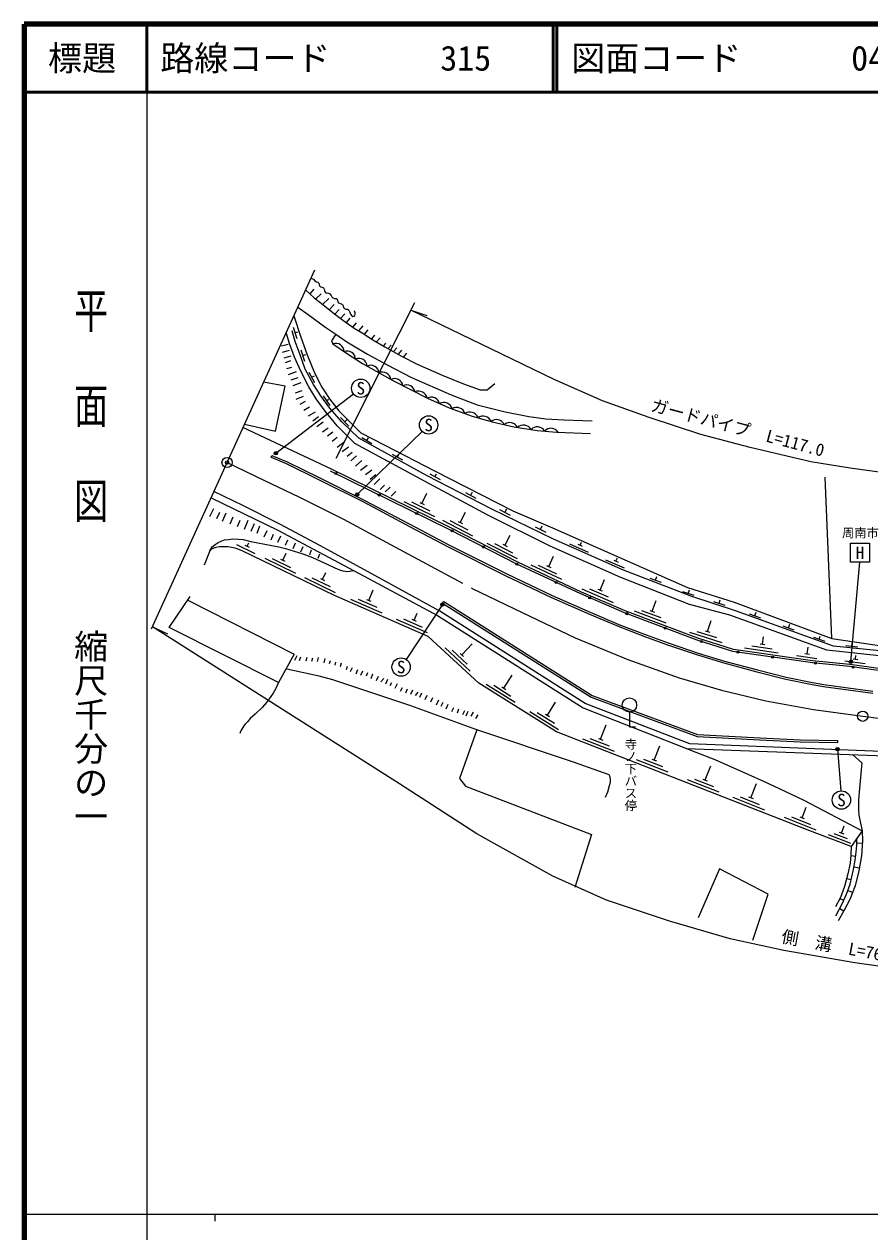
# Model space of a CAD drawing. Units: millimetres, scale not verified. Extents: x 40000 to 680000, y 20000 to 380000.
# Drawn here: x 40000 to 164260, y 202409 to 380000 of the extents above; entities that cross this region are included whole.
import ezdxf
from ezdxf.enums import TextEntityAlignment as Align

# ---------------------------------------------------------------- set-up
doc = ezdxf.new("R2010")
doc.units = ezdxf.units.MM
doc.header["$LTSCALE"] = 1000
doc.header["$PDMODE"] = 32
doc.header["$PDSIZE"] = 500
doc.linetypes.add('CHAIN', pattern=[18.5, 12, -1.5, 3.5, -1.5])
for name, color, linetype, lineweight in [('M-BGD', 7, 'Continuous', 25), ('M-BGD-HTXT', 7, 'Continuous', 13), ('M-BMK', 2, 'CHAIN', 13), ('M-BMK-OTRS', 5, 'Continuous', 25), ('M-BMK-SRVR', 3, 'Continuous', 25), ('M-STR-HTXT', 7, 'Continuous', 13), ('M-STR-STRC', 7, 'Continuous', 25), ('M-TTL', 2, 'Continuous', 140), ('M-TTL-BAND', 7, 'Continuous', 25), ('M-TTL-LINE', 7, 'Continuous', 50)]:
    doc.layers.add(name, color=color, linetype=linetype, lineweight=lineweight)
for name, color, linetype in [('M-BGD-EXST', 7, 'Continuous'), ('M-BMK-HTXT', 7, 'Continuous'), ('M-OTRS', 6, 'Continuous'), ('M-TTL-TXT', 7, 'Continuous')]:
    doc.layers.add(name, color=color, linetype=linetype)
doc.styles.add('@ＭＳ ゴシック', font='')
doc.styles.add('ＭＳ ゴシック', font='')
doc.styles.get('@ＭＳ ゴシック').set_extended_font_data('@MS Gothic')
doc.styles.get('ＭＳ ゴシック').set_extended_font_data('MS Gothic')

msp = doc.modelspace()

# ---------------------------------------------------------------- hatches: boundary and pattern name
at = {"layer": 'M-STR-STRC'}
for points in [[(77201, 317018, -1), (76761, 316779, -0.41421), (76861, 317118, -0.41421)], [(89161, 310974, -1), (88721, 310735, -0.41421), (88821, 311074, -0.41421)], [(101683, 294764, -1), (101243, 294525, -0.41421), (101343, 294864, -0.41421)], [(161696, 286371, -1), (161257, 286131, -0.41421), (161357, 286471, -0.41421)], [(159731, 273512, -1), (159291, 273272, -0.41421), (159391, 273612, -0.41421)]]:
    msp.add_hatch(color=256, dxfattribs=at).paths.add_polyline_path(points)

# ---------------------------------------------------------------- linework, layer by layer
at = {"layer": 'M-BGD'}
for p, q in [((82574, 341044), (81967, 340365)), ((83623, 340359), (82855, 339588)), ((84775, 339674), (83852, 338777)), ((85534, 338787), (84817, 338004)), ((86293, 338032), (85639, 337358)), ((87097, 337402), (86495, 336710)), ((87871, 336787), (87306, 336131)), ((88771, 336082), (88257, 335461)), ((79528, 335464), (80055, 333795)), ((79791, 334629), (80223, 334765)), ((89755, 335624), (89124, 334913)), ((90489, 335055), (89949, 334408)), ((91468, 334262), (91050, 333718)), ((92311, 333894), (91779, 333281)), ((77806, 332679), (78768, 332952)), ((80644, 332108), (81210, 330452)), ((93107, 333090), (92801, 332678)), ((93935, 332794), (93470, 332296)), ((94758, 332384), (94277, 331841)), ((77970, 331772), (78964, 332060)), ((78203, 330922), (79211, 331237)), ((78416, 330257), (79204, 330524)), ((80927, 331280), (81366, 331430)), ((95447, 332056), (94939, 331468)), ((96184, 331626), (95712, 331046)), ((78582, 329345), (79326, 329563)), ((78848, 328499), (80036, 328908)), ((81806, 328844), (82657, 327314)), ((79210, 327673), (80282, 328021)), ((79521, 326843), (80688, 327290)), ((82231, 328079), (82646, 328309)), ((79877, 325767), (80825, 326146)), ((79991, 324866), (81045, 325313)), ((83931, 325353), (84926, 323914)), ((80556, 324097), (81326, 324579)), ((81070, 323222), (81907, 323712)), ((84428, 324633), (84733, 324844)), ((81787, 322385), (82798, 323011)), ((82398, 321676), (83251, 322287)), ((83011, 320842), (83916, 321521)), ((86501, 322142), (87725, 320892)), ((87113, 321517), (87416, 321813)), ((83826, 320051), (84649, 320646)), ((84550, 319447), (85350, 320051)), ((85246, 318695), (85982, 319288)), ((86012, 317809), (86959, 318530)), ((89596, 319205), (91102, 318313)), ((90349, 318759), (90587, 319160)), ((76269, 316317), (76387, 316593)), ((86741, 317148), (87636, 317832)), ((87457, 316473), (88177, 317042)), ((88009, 315810), (88831, 316501)), ((94074, 316790), (95602, 315938)), ((94838, 316364), (95080, 316797)), ((88672, 315025), (89626, 315847)), ((89401, 314399), (90383, 315146)), ((90149, 313792), (91084, 314474)), ((90859, 313073), (91672, 313764)), ((91413, 312303), (92254, 313143)), ((99589, 313871), (101130, 313041)), ((100359, 313456), (100588, 313881)), ((158685, 289636), (157711, 313384)), ((92301, 311583), (92965, 312191)), ((93021, 311210), (93787, 311901)), ((93937, 310603), (94600, 311275)), ((98441, 309516), (99187, 311030)), ((104833, 311131), (106383, 310318)), ((105608, 310724), (105869, 311223)), ((95801, 309813), (100287, 307605)), ((96897, 309775), (99588, 308450)), ((98127, 309671), (98755, 309362)), ((67305, 307586), (67851, 308786)), ((68321, 307289), (68727, 308227)), ((69160, 306901), (69702, 308128)), ((70288, 306523), (70704, 307542)), ((104087, 306720), (104858, 308221)), ((109863, 308606), (111420, 307808)), ((110641, 308207), (110898, 308707)), ((71353, 306144), (71723, 307055)), ((72382, 305720), (72915, 307055)), ((73339, 305422), (73827, 306550)), ((74224, 305161), (74639, 306216)), ((75271, 304603), (75713, 305534)), ((101452, 307062), (105899, 304777)), ((102547, 307005), (105215, 305634)), ((103775, 306880), (104398, 306560)), ((115064, 306085), (116636, 305315)), ((115850, 305700), (116097, 306205)), ((72745, 303226), (72991, 303732)), ((76269, 304170), (76613, 305011)), ((77284, 303834), (77717, 304774)), ((78411, 303393), (78725, 304150)), ((79548, 302885), (79890, 303716)), ((108007, 303694), (112455, 301409)), ((110636, 303355), (111407, 304856)), ((121689, 303374), (121885, 303817)), ((71199, 303475), (73898, 302166)), ((72430, 303378), (73060, 303073)), ((78003, 301175), (78494, 302188)), ((80676, 302395), (81000, 303171)), ((81961, 301998), (82229, 302719)), ((83180, 301494), (83433, 302132)), ((109102, 303637), (111771, 302266)), ((110331, 303512), (110954, 303192)), ((120135, 303571), (122877, 302354)), ((121369, 303516), (122009, 303232)), ((75361, 301457), (79860, 299275)), ((76457, 301425), (79156, 300116)), ((77688, 301328), (78318, 301023)), ((114425, 300476), (118956, 298361)), ((115522, 300461), (118240, 299192)), ((116754, 300382), (117388, 300086)), ((117071, 300234), (117785, 301763)), ((125407, 301246), (128149, 300029)), ((126641, 301191), (127281, 300907)), ((126961, 301049), (127168, 301517)), ((81191, 298629), (85689, 296447)), ((82287, 298598), (84986, 297289)), ((83518, 298501), (84148, 298195)), ((83833, 298348), (84324, 299360)), ((131947, 298551), (133580, 297921)), ((132764, 298236), (132966, 298761)), ((90625, 295266), (91301, 296813)), ((121965, 296951), (126556, 294972)), ((123061, 296969), (125816, 295781)), ((124296, 296927), (124938, 296650)), ((124617, 296788), (125285, 298338)), ((137585, 296302), (137761, 296837)), ((87974, 295443), (92555, 293440)), ((89070, 295455), (91819, 294253)), ((90304, 295407), (90945, 295126)), ((101486, 294836), (101647, 295089)), ((132283, 293675), (132877, 295255)), ((136754, 296574), (138417, 296030)), ((141271, 295094), (142934, 294549)), ((142102, 294822), (142278, 295356)), ((97300, 292348), (97751, 293379)), ((129626, 293712), (134307, 291953)), ((130721, 293781), (133529, 292726)), ((131956, 293798), (132611, 293552)), ((146542, 293301), (148187, 292705)), ((147364, 293003), (147556, 293532)), ((94649, 292525), (99230, 290522)), ((95745, 292537), (98494, 291335)), ((96979, 292489), (97621, 292208)), ((140413, 290679), (140922, 292289)), ((151470, 291516), (153115, 290920)), ((152292, 291218), (152484, 291747)), ((137758, 290574), (142526, 289068)), ((138847, 290702), (141708, 289798)), ((140079, 290785), (140747, 290574)), ((148470, 288808), (148632, 289921)), ((156006, 289873), (157651, 289278)), ((156829, 289575), (156983, 290003)), ((101866, 288275), (105537, 284880)), ((102906, 287927), (105108, 285890)), ((104313, 287238), (105841, 288890)), ((145867, 288277), (150815, 287557)), ((146921, 288578), (149890, 288147)), ((148124, 288858), (148817, 288757)), ((155053, 287396), (155198, 288396)), ((160734, 288623), (162476, 288451)), ((161605, 288537), (161651, 289005)), ((80056, 287089), (79712, 286403)), ((80466, 286403), (80672, 286987)), ((81429, 286393), (81591, 286908)), ((82279, 286320), (82421, 286825)), ((83084, 286281), (83234, 286849)), ((84071, 286076), (84245, 286738)), ((84868, 285965), (85026, 286438)), ((85685, 285738), (85810, 286187)), ((86464, 285539), (86652, 286101)), ((104056, 287476), (104570, 287001)), ((153504, 287167), (156473, 286735)), ((154707, 287447), (155399, 287346)), ((160588, 286373), (163560, 285965)), ((161788, 286662), (162482, 286567)), ((162135, 286615), (162212, 287172)), ((87358, 285113), (87530, 285606)), ((87973, 284813), (88259, 285399)), ((88805, 284478), (89049, 285088)), ((89493, 284259), (89750, 284889)), ((90277, 284150), (90477, 284645)), ((90975, 283780), (91240, 284486)), ((110502, 282370), (111697, 284276)), ((91772, 283482), (92044, 284136)), ((92421, 283298), (92872, 283781)), ((93166, 283004), (93427, 283670)), ((93793, 282730), (94029, 283206)), ((94528, 282350), (94875, 283043)), ((95311, 281914), (95599, 282460)), ((107906, 282936), (112141, 280279)), ((108992, 282785), (111533, 281191)), ((110205, 282556), (110798, 282184)), ((96057, 281656), (96345, 282283)), ((96817, 281494), (97108, 282104)), ((97502, 281270), (97905, 281747)), ((98143, 281040), (98441, 281672)), ((98898, 280696), (99222, 281323)), ((99735, 280366), (100052, 280986)), ((100596, 279930), (100907, 280649)), ((101283, 279712), (101551, 280284)), ((101991, 279338), (102315, 280010)), ((102826, 278913), (103110, 279517)), ((103658, 278734), (103893, 279307)), ((104460, 278506), (104750, 279092)), ((104939, 278300), (105256, 278958)), ((114282, 278936), (118517, 276280)), ((116878, 278371), (118073, 280277)), ((128940, 278828), (128940, 276654)), ((105673, 278251), (106039, 278816)), ((106375, 277878), (106698, 278424)), ((115368, 278786), (117909, 277192)), ((116581, 278556), (117174, 278185)), ((124703, 274852), (125521, 276948)), ((128940, 276654), (129829, 276654)), ((122046, 274922), (126704, 273104)), ((123142, 274978), (125936, 273887)), ((124376, 274979), (125029, 274725)), ((132568, 271782), (133386, 273878)), ((159545, 274348), (159552, 274648)), ((129912, 271852), (134570, 270034)), ((131007, 271908), (133802, 270817)), ((132242, 271909), (132894, 271655)), ((140057, 268859), (140875, 270955)), ((137401, 268929), (142058, 267111)), ((138496, 268985), (141291, 267894)), ((139731, 268986), (140383, 268732)), ((146776, 266236), (147594, 268332)), ((144120, 266307), (148778, 264489)), ((145215, 266362), (148010, 265271)), ((146450, 266363), (147102, 266109)), ((154307, 263297), (154920, 264869)), ((151651, 263367), (156308, 261549)), ((152746, 263423), (155540, 262332)), ((153981, 263424), (154633, 263170)), ((159775, 261172), (160427, 260919)), ((160101, 261045), (160508, 262094)), ((158144, 260839), (161407, 259573)), ((158959, 261006), (160917, 260246)), ((162353, 259605), (163153, 259568)), ((161456, 257760), (162194, 257651)), ((161928, 256075), (162723, 255927)), ((160853, 254393), (161523, 254239)), ((161037, 252605), (161728, 252340)), ((159859, 251423), (160442, 251161)), ((159836, 249950), (160432, 249596))]:
    msp.add_line(p, q, dxfattribs=at)
for points in [[(82132, 342624), (82504, 342494), (82707, 342275), (82950, 342107), (83153, 342043), (83292, 341904), (83367, 341684), (83436, 341464), (83575, 341360), (83795, 341308), (83969, 341221), (84097, 341030), (84149, 340816), (84207, 340596), (84357, 340486), (84519, 340486), (84745, 340457), (84925, 340359), (85087, 340098), (85197, 339884), (85371, 339740), (85579, 339676), (85851, 339670), (85990, 339549), (86054, 339369), (86092, 339143), (86175, 339020), (86411, 338927), (86624, 338860), (86767, 338757), (86883, 338601), (86946, 338354), (87057, 338194), (87281, 338094), (87533, 338071), (87696, 337947), (87779, 337770), (87881, 337504), (87938, 337333), (88126, 337102), (88294, 337028), (88438, 337065), (88576, 337165), (88640, 337367), (88626, 337568), (88525, 337820)], [(81354, 340913), (82632, 339770), (83626, 338957), (85149, 337739), (86215, 336910), (87306, 336131), (88500, 335289), (89650, 334596), (91233, 333603), (93003, 332559), (95430, 331191), (97756, 329993), (101427, 328380), (104541, 327122), (107012, 326226), (108017, 326226), (109145, 327149)], [(80214, 338406), (81737, 337285), (84317, 335390), (85803, 334403), (87420, 333309), (90448, 331456), (93338, 329890), (96903, 328043), (102718, 325476), (106584, 324038), (110668, 322978), (114156, 322310), (116658, 321974), (119276, 321817), (123458, 321682)], [(79621, 337101), (80670, 333978), (81582, 331387), (82655, 328722), (83762, 326604), (84844, 324879), (86221, 323161), (89480, 319918), (93013, 318071), (100415, 314251), (111808, 308455), (117622, 305926), (137489, 297140), (144325, 294999), (158685, 289636), (168339, 288226), (183799, 289669), (199043, 291199), (214522, 290424), (239052, 286275), (238760, 297049)], [(196727, 288306), (174683, 286152), (157931, 287932), (143687, 293113), (137771, 294658), (127668, 298620), (117301, 303243), (108213, 307730), (98804, 312796), (88572, 318319), (86013, 320950), (84248, 323080), (82904, 324910), (81824, 326684), (80668, 328967), (79743, 331009), (78974, 333063), (78513, 334665)], [(196627, 289201), (173448, 287082), (158915, 288521), (144522, 293733), (138108, 295835), (128076, 299701), (117800, 304262), (108718, 308702), (99231, 313588), (89159, 319100), (86664, 321534), (84890, 323553), (83588, 325334), (82506, 327026), (81278, 329281), (80576, 331353), (79829, 333345), (79378, 334914)], [(85803, 334403), (85140, 333432), (85372, 332990), (87368, 331612), (89728, 330117), (94147, 327594), (99263, 324980), (102454, 323584), (105816, 322367), (108781, 321519), (111963, 320769), (115376, 320256), (118271, 319994), (123192, 319800)], [(72387, 321192), (76934, 320161), (78332, 326770), (75181, 327338)], [(205036, 287779), (202598, 284846), (198893, 284920), (182207, 282948), (161332, 285817), (155850, 286371), (144219, 288061), (138977, 289717), (128315, 293724), (121915, 296483), (112529, 300864), (102703, 305913), (85141, 314559), (72152, 320676)], [(76269, 316317), (78499, 315371), (83228, 313058), (89845, 309737), (97366, 305755), (102383, 303112), (110781, 298899), (117471, 295705), (123049, 293235), (127290, 291460), (131289, 289906), (134529, 288726), (138952, 287235), (142815, 286061), (147674, 284742), (151918, 283693), (155797, 282898), (157443, 282602), (160324, 282208), (164678, 281620)], [(76387, 316593), (78624, 315644), (83361, 313326), (89983, 310003), (97506, 306020), (102520, 303379), (110913, 299168), (117596, 295978), (123167, 293511), (127402, 291738), (131395, 290187), (134628, 289009), (139044, 287521), (142898, 286350), (147749, 285032), (151984, 283986), (155853, 283193), (157490, 282898), (160364, 282505), (164717, 281918)], [(195707, 284241), (182204, 282645), (161297, 285519), (155813, 286073), (144151, 287768), (138879, 289434), (128202, 293446), (121792, 296209), (112397, 300595), (102568, 305645), (85011, 314289)], [(214858, 270470), (170872, 272824), (137826, 274167), (122445, 280095), (101082, 293662), (89996, 299751), (83431, 303351), (77660, 306439), (72137, 309235), (67886, 311293)], [(67458, 310352), (77276, 305575), (89971, 298806), (97276, 294902)], [(67258, 302573), (67620, 303129), (68050, 303503), (68484, 303790), (68935, 303986), (69418, 304158), (70032, 304240), (70622, 304297), (71491, 304264), (72187, 304207), (73318, 303921), (77437, 303146), (78418, 302893), (79662, 302494), (80930, 302107), (82362, 301568), (84629, 300562), (85667, 300046), (86357, 299759), (86829, 299588), (87526, 299526), (88379, 299654)], [(163132, 261372), (161494, 259057), (155459, 261398), (118229, 275929), (106802, 283096), (99372, 289969), (85621, 295981), (72037, 302569), (71148, 302880), (70509, 303027), (69983, 303126), (68680, 303124), (68186, 303043), (67849, 302922), (67544, 302789), (67258, 302573), (66460, 300428)], [(64029, 295314), (79669, 287374), (77377, 283198), (61310, 291259), (64381, 295838)], [(97276, 294902), (100725, 293059), (122129, 279467), (138670, 272937)], [(101486, 294836), (123315, 281023), (138874, 275232), (148121, 274779), (154039, 274479), (159545, 274348)], [(101647, 295089), (123449, 281293), (138935, 275530), (148136, 275078), (154050, 274779), (159552, 274648)], [(125425, 266340), (125744, 267097), (126032, 268066), (126139, 268515), (126165, 268998), (126098, 269302), (125950, 269606), (120698, 271493), (106517, 276221), (96803, 279773), (90915, 281700), (85349, 283595), (83368, 284132), (81977, 284428), (78618, 285134)], [(77377, 283198), (76956, 282291), (76582, 281635), (76224, 281111), (75586, 280255), (74949, 279518), (73922, 278536), (73231, 277907), (72803, 277401), (72486, 277066), (72285, 276799), (71971, 276340), (71787, 275972), (71689, 275684)], [(106517, 276221), (103986, 269065), (104870, 267929), (123383, 260840), (120900, 253069)], [(137277, 273487), (170528, 272251), (214480, 269789)], [(138670, 272937), (141488, 271872), (143773, 270861), (146355, 269728), (148736, 268624), (150916, 267596), (154561, 265863), (163132, 261372)], [(161696, 272579), (163095, 271369), (162728, 267607), (162597, 265922), (162580, 264478), (162646, 263703), (162868, 262500), (163132, 261372)], [(163132, 261372), (163170, 259896), (163058, 257719), (162646, 255515), (162085, 253271), (161324, 251286), (160432, 249596), (159622, 248161)], [(159247, 248863), (160198, 250619), (160854, 252080), (161364, 253548), (161860, 255714), (162110, 257051), (162277, 258252), (162345, 259222), (162368, 260291)], [(161494, 259057), (161465, 257858), (161348, 256618), (161023, 255073), (160547, 253172), (159937, 251568), (159218, 250213)], [(147088, 245289), (149327, 252050), (142170, 255785), (139055, 248590)]]:
    msp.add_lwpolyline(points, dxfattribs=at)
for centre, radius in [((85786, 313908), 150), ((92187, 310756), 150), ((97675, 308054), 150), ((102883, 305484), 150), ((107483, 303120), 150), ((112397, 300595), 150), ((118155, 297907), 150), ((123098, 295646), 150), ((128557, 293312), 150), ((134190, 291196), 150), ((139534, 289227), 150), ((144891, 287661), 150), ((149982, 286921), 150), ((156289, 286025), 150), ((161828, 285446), 150), ((128939, 279878), 1050)]:
    msp.add_circle(centre, radius, dxfattribs=at)
for centre, start, end in [((85769, 331804), 2.25695, 108.51716), ((87451, 330681), 4.03241, 110.29261), ((89163, 329609), 5.57498, 111.83519), ((90903, 328583), 7.12196, 113.38216), ((92640, 327591), 7.15122, 113.41142), ((94422, 326620), 9.39629, 115.6565), ((96204, 325701), 9.79756, 116.05777), ((97985, 324791), 9.8001, 116.06031), ((99831, 323914), 13.15083, 119.41103), ((101680, 323120), 14.10692, 120.36713), ((103577, 322380), 16.97779, 123.238), ((105489, 321720), 18.70992, 124.97013), ((107429, 321125), 20.91527, 127.17548), ((109393, 320608), 23.34862, 129.60882), ((111362, 320162), 24.83698, 131.09719), ((113375, 319797), 28.36776, 134.62797), ((115380, 319529), 30.16144, 136.42165), ((117393, 319325), 31.96675, 138.22695)]:
    msp.add_arc(centre, 1250, start, end, dxfattribs=at)
at = {"layer": 'M-BGD-HTXT'}
for p, q in [((76981, 316898), (88389, 325639)), ((88941, 310854), (98466, 320119)), ((161476, 286251), (162805, 300861)), ((101463, 294645), (96135, 286583)), ((159511, 273392), (159987, 267254))]:
    msp.add_line(p, q, dxfattribs=at)
msp.add_lwpolyline([(161398, 303673), (164211, 303673), (164211, 300861), (161398, 300861)], close=True, dxfattribs=at)
for centre in [(89460, 326461), (99434, 321060), (95391, 285457), (160091, 265908)]:
    msp.add_circle(centre, 1350, dxfattribs=at)
at = {"layer": 'M-BMK'}
msp.add_lwpolyline([(69817, 315541), (75229, 312958), (80460, 310441), (86933, 307197), (93820, 303494), (105751, 297085), (112048, 294039), (120959, 289735), (128725, 286555), (136268, 283864), (142452, 282041), (148999, 280478), (155992, 279205), (163211, 278226), (175620, 276663), (190054, 275512), (209268, 274548), (225524, 273556), (263861, 271690), (279649, 271010), (292313, 270472), (317954, 269353)], dxfattribs=at)
at = {"layer": 'M-BMK-OTRS'}
msp.add_line((63649, 301976), (82701, 343875), dxfattribs=at)
at = {"layer": 'M-BMK-SRVR'}
for centre in [(69817, 315541), (163211, 278226)]:
    msp.add_circle(centre, 750, dxfattribs=at)
at = {"layer": 'M-OTRS'}
msp.add_point((69817, 315541), dxfattribs=at)
at = {"layer": 'M-STR-HTXT'}
for p, q in [((85861, 316179), (97397, 339062)), ((96821, 337919), (99159, 337169)), ((58700, 291092), (63649, 301976)), ((58833, 291383), (61067, 290366))]:
    msp.add_line(p, q, dxfattribs=at)
for points in [[(197459, 312568), (190561, 312685), (185342, 312724), (179999, 312841), (173473, 313281), (167792, 313819), (161358, 314721), (155609, 315654), (146656, 317740), (139415, 319648), (131817, 322152), (124975, 324613), (117862, 327728), (108664, 332198), (96821, 337919)], [(231318, 238339), (182428, 240088), (177772, 240241), (170055, 240845), (162057, 241954), (151638, 243798), (143757, 245493), (134801, 248078), (125590, 251173), (117667, 254703), (106512, 260941), (95129, 268284), (58833, 291383)]]:
    msp.add_lwpolyline(points, dxfattribs=at)
at = {"layer": 'M-STR-STRC'}
for centre in [(76981, 316898), (88941, 310854), (101463, 294645), (161476, 286251), (159511, 273392)]:
    msp.add_circle(centre, 250, dxfattribs=at)
at = {"layer": 'M-TTL'}
for p, q in [((40000, 380000), (40000, 20000)), ((680000, 380000), (40000, 380000))]:
    msp.add_line(p, q, dxfattribs=at)
at = {"layer": 'M-TTL-BAND'}
for p, q in [((58000, 370000), (58000, 20000)), ((40000, 205000), (579000, 205000)), ((68000, 205000), (68000, 204000))]:
    msp.add_line(p, q, dxfattribs=at)
at = {"layer": 'M-TTL-LINE'}
for p, q in [((58000, 380000), (58000, 370000)), ((117750, 380000), (117750, 370000)), ((118250, 380000), (118250, 370000)), ((40000, 370000), (680000, 370000))]:
    msp.add_line(p, q, dxfattribs=at)

# ---------------------------------------------------------------- texts
at = {"layer": 'M-BGD-EXST', "style": 'ＭＳ ゴシック'}
msp.add_text('周南市', height=1320, dxfattribs=at).set_placement((162877, 305189), align=Align.MIDDLE_CENTER)
at = {"layer": 'M-BGD-HTXT', "style": 'ＭＳ ゴシック'}
for s, p in [('S', (89460, 326461)), ('S', (99434, 321060)), ('H', (162805, 302267)), ('S', (95391, 285457)), ('S', (160091, 265908))]:
    msp.add_text(s, height=1833, dxfattribs=at).set_placement(p, align=Align.MIDDLE_CENTER)
at = {"layer": 'M-BMK-HTXT', "style": '@ＭＳ ゴシック'}
msp.add_text('寺ノ下バス停', height=1320, rotation=270, dxfattribs=at).set_placement((129132, 275029), align=Align.MIDDLE_LEFT)
at = {"layer": 'M-STR-HTXT', "style": 'ＭＳ ゴシック'}
for s, rotation, p in [('ガードパイプ\u3000L=117.0', 345.016, (144480, 319245)), ('側\u3000溝\u3000L=76.0', 349.557, (159652, 242869))]:
    msp.add_text(s, height=1833, rotation=rotation, dxfattribs=at).set_placement(p, align=Align.BOTTOM_CENTER)
at = {"layer": 'M-TTL-BAND', "style": '@ＭＳ ゴシック', "width": 1.4}
msp.add_text('平  面  図', height=3666, rotation=270, dxfattribs=at).set_placement((49777, 306475), align=Align.MIDDLE_RIGHT)
at = {"layer": 'M-TTL-BAND', "style": '@ＭＳ ゴシック'}
msp.add_text('縮尺千分の一', height=3666, rotation=270, dxfattribs=at).set_placement((49777, 261030), align=Align.MIDDLE_RIGHT)
at = {"layer": 'M-TTL-TXT', "style": 'ＭＳ ゴシック'}
msp.add_text('標題', height=3666, dxfattribs=at).set_placement((48500, 375000), align=Align.MIDDLE_CENTER)
for s, p in [('路線コード', (60000, 375000)), ('315', (101142, 375000)), ('図面コード', (120380, 375000)), ('047-00', (161521, 375000))]:
    msp.add_text(s, height=3666, dxfattribs=at).set_placement(p, align=Align.MIDDLE_LEFT)

doc.saveas('drawing.dxf')
